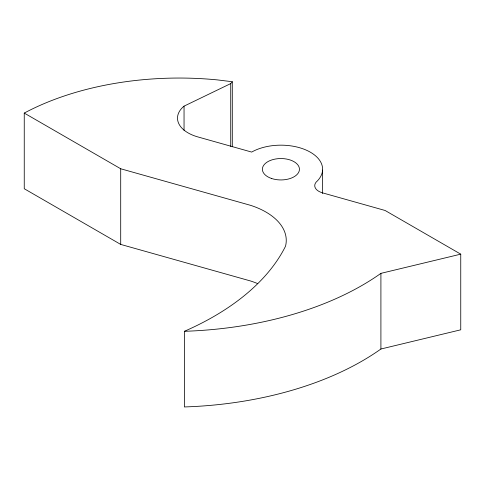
<?xml version="1.0" encoding="UTF-8"?>
<svg xmlns="http://www.w3.org/2000/svg" width="485" height="485" viewBox="0 0 485 485"><rect width="100%" height="100%" fill="white"/><g stroke="black" fill="none" stroke-linecap="round" stroke-linejoin="round"><path stroke-width="0.73" d="M184.045 130.35L184.045 106.142L230.727 83.584L232.291 81.729L217.365 79.898A228.259 131.787 0 0 0 24.25 113.078L24.25 188.732L120.704 244.416L250.569 280.985A69.488 40.122 0 0 1 257.777 283.652M184.391 331.303A273.334 157.807 0 0 0 380.907 273.364L460.75 254.158L460.75 329.806L380.907 349.018A273.334 157.807 0 0 1 184.391 406.951L184.391 331.303A282.597 163.154 0 0 0 285.513 246.222A69.488 40.122 0 0 0 250.569 205.337L120.704 168.768L24.25 113.078M460.75 254.158L385.108 210.484L322.525 192.86A13.895 8.027 0 0 1 316.129 182.136A41.692 24.074 0 0 0 307.114 150.514A41.692 24.074 0 0 0 251.679 152.078L197.844 136.922A36.217 20.91 0 0 1 184.045 106.142M380.907 273.364L380.907 349.018M322.586 170.096L322.586 193.545M232.291 81.729L232.291 146.791M230.727 83.584L230.727 146.379M120.704 168.768L120.704 244.416M271.37 178.413A18.533 10.7 0 0 0 299.445 169.429A18.533 10.7 0 0 0 271.933 159.886A18.533 10.7 0 0 0 271.37 178.413"/></g></svg>
